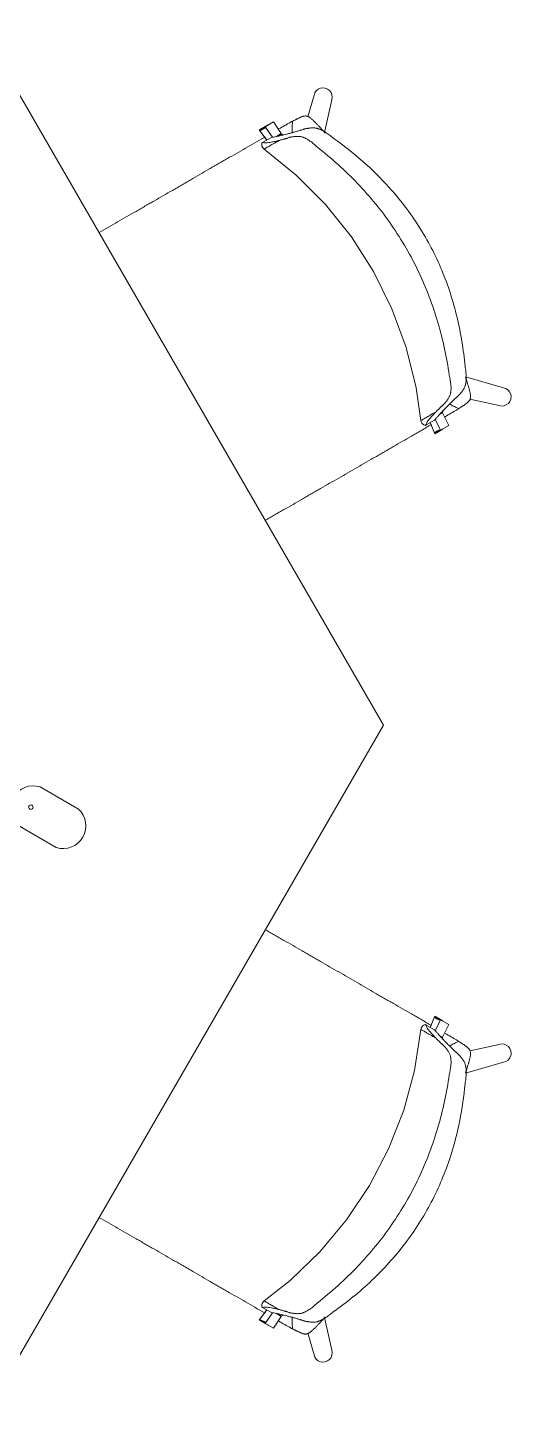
# Model space of a CAD drawing. Header units: millimetres. Extents: x 155927 to 326028, y -36033 to 97293.
# Drawn here: x 180943 to 181632, y 19886 to 21878 of the extents above; entities that cross this region are included whole.
import ezdxf

# ---------------------------------------------------------------- set-up
doc = ezdxf.new("R2010")
doc.units = ezdxf.units.MM
doc.header["$MEASUREMENT"] = 0
doc.layers.add('A-GENM', color=8, linetype='CONTINUOUS', lineweight=9)
doc.layers.add('I-FURN', color=8, linetype='CONTINUOUS', lineweight=9)

msp = doc.modelspace()

# ---------------------------------------------------------------- linework, layer by layer
at = {"layer": 'A-GENM'}
for p, q in [((181014.9, 20761.9), (180959.9, 20793.7)), ((180928.2, 20738.7), (180983.1, 20707))]:
    msp.add_line(p, q, dxfattribs=at)
for centre, radius, start, end in [((180950.2, 20762.6), 32.5, 72.6804, 227.3196), ((180946.8, 20764.6), 3.16, 60, 240), ((180946.8, 20764.6), 3.16, 240, 60), ((180992.8, 20738), 32.5, 252.6804, 47.3196)]:
    msp.add_arc(centre, radius, start, end, dxfattribs=at)
at = {"layer": 'I-FURN'}
for p, q in [((181450.3, 20882), (180875.3, 21877.9)), ((181351, 21781.6), (181342.3, 21751)), ((181365.9, 21728.6), (181376.3, 21775.2)), ((181272.9, 21732.3), (181283.8, 21717.6)), ((181284.4, 21738.9), (181273.2, 21732.4)), ((181273.3, 21731.4), (181283.7, 21717.6)), ((181281.4, 21736.8), (181293, 21743.5)), ((181291.7, 21721.6), (181281.4, 21736.8)), ((181291.6, 21721.6), (181281.9, 21736)), ((181293, 21743.5), (181304.1, 21726.9)), ((181276.3, 21711.3), (181276.5, 21713.4)), ((181276.7, 21709), (181276.3, 21711.3)), ((181290.1, 21721.3), (181278.3, 21714.5)), ((181304.1, 21726.9), (181296.5, 21722.5)), ((181304.6, 21726.1), (181299.5, 21723.2)), ((181277.3, 21707.6), (181276.7, 21709)), ((181278.3, 21706.1), (181277.3, 21707.6)), ((181279.7, 21704.7), (181278.3, 21706.1)), ((181279.7, 21704.7), (181325.7, 21667.6)), ((181325.7, 21667.6), (181367.4, 21625.8)), ((181367.4, 21625.8), (181404.4, 21579.6)), ((181404.4, 21579.6), (181436.1, 21529.7)), ((181436.1, 21529.7), (181462.3, 21476.7)), ((181462.3, 21476.7), (181482.6, 21421.2)), ((181482.6, 21421.2), (181496.8, 21363.8)), ((181621.6, 21363.7), (181567.1, 21379.2)), ((181496.8, 21363.8), (181503.6, 21317)), ((181573.4, 21347.7), (181615.2, 21338.4)), ((181503.6, 21317), (181504, 21315.1)), ((181504, 21315.1), (181504.9, 21313.4)), ((181504.9, 21313.4), (181505.8, 21312.3)), ((181523.1, 21317.7), (181511.3, 21310.9)), ((181516.6, 21314), (181523, 21298.9)), ((181516.7, 21314), (181523.5, 21298.1)), ((181531.7, 21303.2), (181524.1, 21318.9)), ((181529.4, 21324.9), (181534.5, 21327.8)), ((181531.5, 21327.2), (181534.1, 21328.7)), ((181534.5, 21327.8), (181543.3, 21309.9)), ((181505.8, 21312.3), (181507.6, 21310.8)), ((181507.6, 21310.8), (181509.5, 21309.9)), ((181523.5, 21298.1), (181535, 21304.8)), ((181543.3, 21309.9), (181531.7, 21303.2)), ((180875.4, 19886.1), (181450.3, 20882)), ((181523, 20465), (181516.6, 20450)), ((181523.5, 20465.9), (181516.7, 20450)), ((181535, 20459.2), (181523.5, 20465.9)), ((181524.1, 20445.1), (181531.7, 20460.7)), ((181531.7, 20460.7), (181543.3, 20454.1)), ((181503.6, 20447), (181494.4, 20388.6)), ((181504.1, 20449.1), (181503.6, 20447)), ((181505.3, 20451.1), (181504.1, 20449.1)), ((181506.3, 20452.2), (181505.3, 20451.1)), ((181507.8, 20453.3), (181506.3, 20452.2)), ((181509.5, 20454.1), (181507.8, 20453.3)), ((181511.3, 20453.1), (181523.1, 20446.3)), ((181534.5, 20436.1), (181529.4, 20439.1)), ((181534.1, 20435.3), (181531.5, 20436.8)), ((181543.3, 20454.1), (181534.5, 20436.1)), ((181615.2, 20425.6), (181573.4, 20416.3)), ((181567.1, 20384.8), (181621.6, 20400.3)), ((181494.4, 20388.6), (181479, 20331.6)), ((181479, 20331.6), (181457.5, 20276.5)), ((181457.5, 20276.5), (181430.2, 20224)), ((181430.2, 20224), (181397.4, 20174.9)), ((181397.4, 20174.9), (181359.4, 20129.5)), ((181359.4, 20129.5), (181316.8, 20088.5)), ((181316.8, 20088.5), (181279.7, 20059.2)), ((181278.2, 20057.7), (181279.7, 20059.2)), ((181283.8, 20046.3), (181272.9, 20031.7)), ((181283.7, 20046.4), (181273.3, 20032.6)), ((181276.3, 20052.4), (181276.6, 20054.3)), ((181276.5, 20050.6), (181276.3, 20052.4)), ((181276.6, 20054.3), (181277, 20055.7)), ((181277, 20055.7), (181278.2, 20057.7)), ((181278.3, 20049.5), (181290.1, 20042.7)), ((181281.4, 20027.1), (181291.7, 20042.4)), ((181281.9, 20028), (181291.6, 20042.4)), ((181296.5, 20041.5), (181304.1, 20037)), ((181299.5, 20040.8), (181304.6, 20037.9)), ((181272.9, 20031.7), (181284.4, 20025.1)), ((181293, 20020.5), (181281.4, 20027.1)), ((181304.1, 20037), (181293, 20020.5)), ((181376.3, 19988.8), (181365.9, 20035.4)), ((181342.3, 20013), (181351, 19982.4))]:
    msp.add_line(p, q, dxfattribs=at)
for centre, start, end in [((181363.9, 21779.2), 341.9896, 169.6059), ((181619.2, 21350.8), 251.9662, 79.5824), ((181619.2, 20413.2), 280.4176, 108.0338), ((181363.9, 19984.8), 190.3941, 18.0104)]:
    msp.add_arc(centre, 13.1, start, end, dxfattribs=at)
for centre, major_axis, start_param, end_param in [((181269.3, 21749.2), (-8.7, 15.1), 2.819103, 3.398599), ((181269.7, 21748.4), (-8.7, 15.1), 2.819103, 3.398599), ((181280.8, 21755.9), (-8.7, 15.1), 2.819103, 2.902745), ((181536, 21287.4), (-8.7, 15.1), 6.026179, 6.605675), ((181536.4, 21286.5), (-8.7, 15.1), 6.026179, 6.605675), ((181536, 20476.6), (-8.7, -15.1), 5.960696, 6.540192), ((181536.4, 20477.5), (-8.7, -15.1), 5.960696, 6.540192), ((181269.3, 20014.7), (-8.7, -15.1), 2.884586, 3.464082), ((181269.7, 20015.6), (-8.7, -15.1), 2.884586, 3.464082), ((181280.8, 20008.1), (-8.7, -15.1), 3.380441, 3.464082)]:
    msp.add_ellipse(centre, major_axis=major_axis, ratio=0.978487, start_param=start_param, end_param=end_param, dxfattribs=at)
for points, knots in [([(181320.8, 21744.8), (181321.7, 21745.3), (181323.2, 21746.1), (181324.9, 21746.9), (181325.9, 21747.4), (181326.7, 21747.8), (181327.4, 21748.1), (181328.3, 21748.6), (181329.4, 21749.1), (181330.5, 21749.6), (181331.3, 21750), (181331.8, 21750.2), (181332.2, 21750.4), (181332.5, 21750.5), (181333, 21750.7), (181333.9, 21751), (181335, 21751.5), (181336.3, 21751.8), (181337.6, 21752.1), (181339, 21752.1), (181340.5, 21752), (181341.7, 21751.6), (181342.7, 21751.1), (181343.4, 21750.8), (181344.1, 21750.4), (181345.1, 21749.8), (181346.2, 21748.9), (181347.6, 21747.8), (181349, 21746.5), (181350.4, 21745.3), (181351.5, 21744.2), (181352.7, 21743), (181353.9, 21741.8), (181355.2, 21740.4), (181357, 21738.6), (181360.1, 21735.3), (181362.7, 21732.4), (181364.3, 21730.7)], [0, 0, 0, 0, 0.0625, 0.09375, 0.109375, 0.125, 0.140625, 0.15625, 0.1875, 0.21875, 0.234375, 0.242188, 0.25, 0.257812, 0.265625, 0.28125, 0.3125, 0.34375, 0.375, 0.40625, 0.4375, 0.46875, 0.484375, 0.5, 0.515625, 0.53125, 0.5625, 0.59375, 0.625, 0.65625, 0.6875, 0.71875, 0.75, 0.78125, 0.8125, 0.875, 1, 1, 1, 1]), ([(181297.5, 21722.7), (181299.5, 21723.1), (181302.8, 21723.8), (181307.9, 21725.1), (181312, 21726.1), (181316.2, 21727.2), (181320.7, 21728.5), (181324.7, 21729.6), (181328.1, 21730.5), (181330.2, 21731), (181331.9, 21731.6), (181333.5, 21732.1), (181335.1, 21732.7), (181336.8, 21733.3), (181338.1, 21733.7), (181339.3, 21734), (181340.2, 21734.1), (181340.8, 21734.2), (181341.2, 21734.2), (181341.6, 21734.3), (181342.1, 21734.4), (181343.1, 21734.5), (181344.5, 21734.7), (181346.3, 21735), (181348.1, 21735.1), (181350.1, 21735.2), (181352.1, 21735.1), (181353.9, 21734.8), (181355.3, 21734.5), (181356, 21734.2), (181356.6, 21734), (181357.2, 21733.8), (181358, 21733.5), (181359.4, 21733), (181361.5, 21732), (181364.2, 21730.7), (181367.7, 21728.6), (181372.4, 21725.4), (181376.4, 21722.2), (181378.4, 21720.5)], [0, 0, 0, 0, 0.142857, 0.214286, 0.285714, 0.357143, 0.428571, 0.5, 0.535714, 0.571429, 0.589286, 0.607143, 0.642857, 0.660714, 0.678571, 0.696429, 0.705357, 0.709821, 0.714286, 0.71875, 0.723214, 0.732143, 0.75, 0.767857, 0.785714, 0.803571, 0.821429, 0.839286, 0.848214, 0.852679, 0.857143, 0.861607, 0.866071, 0.875, 0.892857, 0.910714, 0.928571, 0.964286, 1, 1, 1, 1]), ([(181320.8, 21744.8), (181320.3, 21742.4), (181319.8, 21737.7), (181319.7, 21732.2), (181319.9, 21729.1), (181320, 21728.2)], [0, 0, 0, 0, 0.02777778, 0.05555556, 0.06696683, 0.06696683, 0.06696683, 0.06696683]), ([(181043.9, 21585.2), (181044.1, 21585.3), (181048.5, 21587.9), (181057.5, 21593.1), (181070.7, 21600.7), (181083.8, 21608.3), (181094.7, 21614.6), (181103.5, 21619.6), (181110.1, 21623.5), (181116.7, 21627.3), (181125.4, 21632.3), (181136.1, 21638.5), (181146.8, 21644.6), (181155.4, 21649.6), (181162, 21653.4), (181168.5, 21657.2), (181177.2, 21662.2), (181187.9, 21668.4), (181198.7, 21674.6), (181207.5, 21679.7), (181214.1, 21683.5), (181220.8, 21687.4), (181229.5, 21692.4), (181240.3, 21698.6), (181253.4, 21706.2), (181266.7, 21713.9), (181276, 21719.3), (181280.9, 21722), (181281.3, 21722.3)], [-0.751114, -0.751114, -0.751114, -0.751114, -0.75, -0.7142857, -0.6785714, -0.6428571, -0.6071429, -0.5892857, -0.5714286, -0.5535714, -0.5357143, -0.5, -0.4642857, -0.4464286, -0.4285714, -0.4107143, -0.3928571, -0.3571429, -0.3214286, -0.3035714, -0.2857143, -0.2678571, -0.25, -0.2142857, -0.1785714, -0.1428571, -0.1071429, -0.103964, -0.103964, -0.103964, -0.103964]), ([(181279.7, 21704.7), (181279.7, 21704.7), (181279.8, 21704.8), (181280.3, 21705.1), (181281, 21705.5), (181282.8, 21706.5), (181286.2, 21708.5), (181292.4, 21712.1), (181298.1, 21715.3), (181301.3, 21717.2)], [0.3374293, 0.3374293, 0.3374293, 0.3374293, 0.3888889, 0.4444444, 0.5138889, 0.5833333, 0.7222222, 0.8611111, 1, 1, 1, 1]), ([(181355.9, 21707.4), (181354, 21709.2), (181350.4, 21712.5), (181346, 21715.8), (181342.7, 21718), (181340.2, 21719.5), (181338.2, 21720.5), (181336.8, 21721.1), (181336.1, 21721.4), (181335.5, 21721.6), (181334.9, 21721.9), (181334.2, 21722.1), (181332.9, 21722.5), (181331.1, 21722.8), (181329, 21723), (181327.1, 21723), (181325.2, 21722.8), (181323.4, 21722.6), (181322, 21722.5), (181321.1, 21722.4), (181320.5, 21722.3), (181320.2, 21722.3), (181319.8, 21722.2), (181319.3, 21722.2), (181318.5, 21722.1), (181317.4, 21721.9), (181316.2, 21721.6), (181314.8, 21721.1), (181313.4, 21720.6), (181312, 21720.1), (181310.8, 21719.7), (181309.6, 21719.4), (181308, 21719), (181305.3, 21718.2), (181302.9, 21717.6), (181301.3, 21717.2)], [0, 0, 0, 0, 0.0625, 0.125, 0.15625, 0.1875, 0.21875, 0.234375, 0.242188, 0.25, 0.257812, 0.265625, 0.28125, 0.3125, 0.34375, 0.375, 0.40625, 0.4375, 0.46875, 0.484375, 0.492188, 0.5, 0.507812, 0.515625, 0.53125, 0.5625, 0.59375, 0.625, 0.6875, 0.71875, 0.75, 0.78125, 0.8125, 0.875, 1, 1, 1, 1]), ([(181307.1, 21724.9), (181306.7, 21725.1), (181305.8, 21725.6), (181304.9, 21725.9), (181304.5, 21726.1)], [-0.5281276, -0.5281276, -0.5281276, -0.5281276, -0.3333333, -0.1189454, -0.1189454, -0.1189454, -0.1189454]), ([(181378.4, 21720.5), (181392.9, 21710.3), (181420.8, 21688.4), (181462.9, 21647), (181502.5, 21595.4), (181535.3, 21532.4), (181553.3, 21476.1), (181562.6, 21429.8), (181565.5, 21406.4), (181566.6, 21394.6)], [-1, -1, -1, -1, -0.863636, -0.727273, -0.545455, -0.363636, -0.181818, -0.090909, 0, 0, 0, 0]), ([(181544, 21381.6), (181542.2, 21394.3), (181537.8, 21419.7), (181525.2, 21469.6), (181502.3, 21530), (181463.5, 21597.1), (181422.7, 21647.1), (181385.7, 21683), (181366, 21699.5), (181355.9, 21707.4)], [-1, -1, -1, -1, -0.9, -0.8, -0.6, -0.4, -0.2, -0.1, 0, 0, 0, 0]), ([(181566.6, 21394.6), (181567.1, 21392), (181567.8, 21387), (181568.2, 21381.3), (181568.3, 21377.1), (181568.1, 21374.2), (181567.9, 21371.9), (181567.7, 21370.4), (181567.5, 21369.6), (181567.4, 21368.9), (181567.3, 21368.3), (181567.1, 21367.5), (181566.7, 21366.2), (181566.1, 21364.5), (181565.1, 21362.7), (181564.1, 21361), (181563, 21359.5), (181561.9, 21358.1), (181561, 21357), (181560.4, 21356.2), (181560.1, 21355.8), (181559.9, 21355.5), (181559.6, 21355.1), (181559.3, 21354.7), (181558.7, 21354), (181557.9, 21353.1), (181556.9, 21352.1), (181555.5, 21351), (181554.2, 21349.9), (181552.9, 21348.8), (181551.9, 21347.9), (181551, 21346.9), (181549.7, 21345.7), (181547.6, 21343.6), (181544.6, 21340.6), (181541.3, 21337.3), (181538.2, 21334.2), (181535.3, 21331.2), (181532.5, 21328.4), (181530.1, 21325.8), (181528.7, 21324.2), (181528.1, 21323.4)], [0, 0, 0, 0, 0.035714, 0.071429, 0.089286, 0.107143, 0.125, 0.133929, 0.138393, 0.142857, 0.147321, 0.151786, 0.160714, 0.178571, 0.196429, 0.214286, 0.232143, 0.25, 0.267857, 0.276786, 0.28125, 0.285714, 0.290179, 0.294643, 0.303571, 0.321429, 0.339286, 0.357143, 0.392857, 0.410714, 0.428571, 0.446429, 0.464286, 0.5, 0.571429, 0.642857, 0.714286, 0.785714, 0.857143, 0.928571, 1, 1, 1, 1]), ([(181525.2, 21329.4), (181526.3, 21330.6), (181528, 21332.4), (181530.1, 21334.4), (181531.2, 21335.6), (181532.1, 21336.5), (181533, 21337.3), (181534.1, 21338.3), (181535.3, 21339.2), (181536.4, 21340.2), (181537.3, 21341.1), (181538, 21341.9), (181538.5, 21342.5), (181538.8, 21342.9), (181539, 21343.2), (181539.2, 21343.6), (181539.5, 21344), (181540.1, 21344.7), (181540.9, 21345.9), (181542, 21347.3), (181543, 21348.9), (181544, 21350.6), (181544.9, 21352.4), (181545.5, 21354.2), (181545.9, 21355.5), (181546, 21356.3), (181546.1, 21356.9), (181546.2, 21357.5), (181546.3, 21358.3), (181546.5, 21359.8), (181546.6, 21362), (181546.6, 21364.8), (181546.3, 21368.9), (181545.6, 21374.3), (181544.6, 21379.1), (181544, 21381.6)], [0, 0, 0, 0, 0.125, 0.1875, 0.21875, 0.25, 0.28125, 0.3125, 0.375, 0.40625, 0.4375, 0.46875, 0.484375, 0.492188, 0.5, 0.507812, 0.515625, 0.53125, 0.5625, 0.59375, 0.625, 0.65625, 0.6875, 0.71875, 0.734375, 0.742188, 0.75, 0.757812, 0.765625, 0.78125, 0.8125, 0.84375, 0.875, 0.9375, 1, 1, 1, 1]), ([(181567.4, 21378.9), (181568.1, 21376.6), (181569.3, 21373), (181570.6, 21368.6), (181571.3, 21366.2), (181571.8, 21364.4), (181572.3, 21362.7), (181572.7, 21361.1), (181573.1, 21359.5), (181573.5, 21357.8), (181573.9, 21355.9), (181574.2, 21354.1), (181574.3, 21352.7), (181574.4, 21351.6), (181574.4, 21350.8), (181574.3, 21350), (181574.2, 21348.9), (181573.9, 21347.6), (181573.3, 21346.3), (181572.6, 21345.1), (181571.7, 21344.1), (181570.7, 21343.2), (181569.8, 21342.4), (181569.1, 21341.8), (181568.7, 21341.5), (181568.4, 21341.3), (181568.1, 21341), (181567.6, 21340.7), (181566.9, 21340.2), (181565.9, 21339.5), (181564.9, 21338.8), (181564.1, 21338.2), (181563.4, 21337.8), (181562.7, 21337.3), (181561.8, 21336.7), (181560.2, 21335.6), (181558.8, 21334.7), (181557.9, 21334.1)], [0, 0, 0, 0, 0.125, 0.1875, 0.21875, 0.25, 0.28125, 0.3125, 0.34375, 0.375, 0.40625, 0.4375, 0.46875, 0.484375, 0.5, 0.515625, 0.53125, 0.5625, 0.59375, 0.625, 0.65625, 0.6875, 0.71875, 0.734375, 0.742188, 0.75, 0.757812, 0.765625, 0.78125, 0.8125, 0.84375, 0.859375, 0.875, 0.890625, 0.90625, 0.9375, 1, 1, 1, 1]), ([(181544.3, 21340.9), (181544.7, 21340.7), (181546.9, 21339.2), (181551.2, 21336.8), (181555.6, 21335), (181557.9, 21334.1)], [0.93933321, 0.93933321, 0.93933321, 0.93933321, 0.94444444, 0.97222222, 1, 1, 1, 1]), ([(181525.2, 21329.4), (181522.6, 21327.9), (181517.9, 21325.3), (181512.4, 21322.1), (181508.3, 21319.7), (181506, 21318.4), (181504.8, 21317.6), (181504.1, 21317.3), (181503.7, 21317), (181503.6, 21317), (181503.6, 21317)], [0, 0, 0, 0, 0.1111111, 0.2222222, 0.3333333, 0.4444444, 0.5, 0.5555556, 0.6111111, 0.6625707, 0.6625707, 0.6625707, 0.6625707]), ([(181534.5, 21327.8), (181534.5, 21328.3), (181534.6, 21329.2), (181534.7, 21330.1), (181534.8, 21330.6)], [-0.8741323, -0.8741323, -0.8741323, -0.8741323, -0.6666667, -0.4718724, -0.4718724, -0.4718724, -0.4718724]), ([(181518.6, 21311.2), (181518, 21310.9), (181515.2, 21309.3), (181510.1, 21306.3), (181503.4, 21302.4), (181496.7, 21298.6), (181487.9, 21293.5), (181477.2, 21287.3), (181466.6, 21281.2), (181458, 21276.3), (181451.5, 21272.5), (181444.9, 21268.7), (181436.2, 21263.6), (181425.4, 21257.4), (181412.5, 21250), (181399.4, 21242.4), (181386.3, 21234.8), (181373.3, 21227.3), (181362.5, 21221.1), (181353.8, 21216), (181347.1, 21212.2), (181340.5, 21208.4), (181331.8, 21203.4), (181321.1, 21197.2), (181310.2, 21190.9), (181301.5, 21185.9), (181294.9, 21182.1), (181288.3, 21178.3), (181283.8, 21175.7), (181281.5, 21174.3), (181281.3, 21174.2)], [-0.8977274, -0.8977274, -0.8977274, -0.8977274, -0.8928571, -0.875, -0.8571429, -0.8392857, -0.8214286, -0.7857143, -0.75, -0.7321429, -0.7142857, -0.6964286, -0.6785714, -0.6428571, -0.6071429, -0.5714286, -0.5357143, -0.5, -0.4642857, -0.4464286, -0.4285714, -0.4107143, -0.3928571, -0.3571429, -0.3214286, -0.3035714, -0.2857143, -0.2678571, -0.25, -0.2485148, -0.2485148, -0.2485148, -0.2485148]), ([(181281.3, 20589.8), (181281.5, 20589.7), (181283.8, 20588.3), (181288.3, 20585.7), (181294.9, 20581.9), (181301.5, 20578.1), (181310.2, 20573.1), (181321.1, 20566.8), (181331.8, 20560.6), (181340.5, 20555.6), (181347.1, 20551.8), (181353.8, 20547.9), (181362.5, 20542.9), (181373.3, 20536.6), (181386.3, 20529.2), (181399.4, 20521.6), (181412.5, 20514), (181425.4, 20506.6), (181436.2, 20500.3), (181444.9, 20495.3), (181451.5, 20491.5), (181458, 20487.7), (181466.6, 20482.8), (181477.2, 20476.7), (181487.9, 20470.5), (181496.7, 20465.4), (181503.4, 20461.6), (181510.1, 20457.7), (181515.2, 20454.7), (181518, 20453.1), (181518.6, 20452.7)], [-0.7515277, -0.7515277, -0.7515277, -0.7515277, -0.75, -0.7321429, -0.7142857, -0.6964286, -0.6785714, -0.6428571, -0.6071429, -0.5892857, -0.5714286, -0.5535714, -0.5357143, -0.5, -0.4642857, -0.4285714, -0.3928571, -0.3571429, -0.3214286, -0.3035714, -0.2857143, -0.2678571, -0.25, -0.2142857, -0.1785714, -0.1607143, -0.1428571, -0.125, -0.1071429, -0.1022726, -0.1022726, -0.1022726, -0.1022726]), ([(181503.6, 20447), (181503.6, 20447), (181503.7, 20446.9), (181504.2, 20446.7), (181504.9, 20446.2), (181506.7, 20445.2), (181510, 20443.3), (181516.3, 20439.7), (181521.9, 20436.4), (181525.2, 20434.5)], [0.3374293, 0.3374293, 0.3374293, 0.3374293, 0.3888889, 0.4444444, 0.5138889, 0.5833333, 0.7222222, 0.8611111, 1, 1, 1, 1]), ([(181528.1, 20440.6), (181529.4, 20439.1), (181531.6, 20436.5), (181535.3, 20432.8), (181538.2, 20429.8), (181541.3, 20426.6), (181544.6, 20423.4), (181547.6, 20420.4), (181550, 20418), (181551.6, 20416.4), (181552.9, 20415.2), (181554.2, 20414.1), (181555.5, 20413), (181556.9, 20411.8), (181557.9, 20410.9), (181558.7, 20410), (181559.3, 20409.3), (181559.6, 20408.9), (181559.9, 20408.5), (181560.1, 20408.2), (181560.4, 20407.8), (181561, 20407), (181561.9, 20405.9), (181563, 20404.5), (181564.1, 20403), (181565.1, 20401.3), (181566.1, 20399.5), (181566.7, 20397.8), (181567.1, 20396.4), (181567.3, 20395.7), (181567.4, 20395), (181567.5, 20394.4), (181567.7, 20393.6), (181567.9, 20392.1), (181568.1, 20389.8), (181568.3, 20386.8), (181568.2, 20382.7), (181567.8, 20377), (181567.1, 20372), (181566.6, 20369.4)], [0, 0, 0, 0, 0.142857, 0.214286, 0.285714, 0.357143, 0.428571, 0.5, 0.535714, 0.571429, 0.589286, 0.607143, 0.642857, 0.660714, 0.678571, 0.696429, 0.705357, 0.709821, 0.714286, 0.71875, 0.723214, 0.732143, 0.75, 0.767857, 0.785714, 0.803571, 0.821429, 0.839286, 0.848214, 0.852679, 0.857143, 0.861607, 0.866071, 0.875, 0.892857, 0.910714, 0.928571, 0.964286, 1, 1, 1, 1]), ([(181544, 20382.4), (181544.6, 20384.9), (181545.6, 20389.7), (181546.3, 20395.1), (181546.6, 20399.1), (181546.6, 20402), (181546.5, 20404.2), (181546.3, 20405.7), (181546.2, 20406.5), (181546.1, 20407.1), (181546, 20407.7), (181545.9, 20408.5), (181545.5, 20409.8), (181544.9, 20411.5), (181544, 20413.4), (181543, 20415.1), (181542, 20416.7), (181540.9, 20418.1), (181540.1, 20419.2), (181539.5, 20420), (181539.2, 20420.4), (181539, 20420.7), (181538.8, 20421.1), (181538.5, 20421.5), (181538, 20422.1), (181537.3, 20422.9), (181536.4, 20423.8), (181535.3, 20424.8), (181534.1, 20425.7), (181533, 20426.7), (181532.1, 20427.5), (181531.2, 20428.4), (181530.1, 20429.6), (181528, 20431.6), (181526.3, 20433.4), (181525.2, 20434.5)], [0, 0, 0, 0, 0.0625, 0.125, 0.15625, 0.1875, 0.21875, 0.234375, 0.242188, 0.25, 0.257812, 0.265625, 0.28125, 0.3125, 0.34375, 0.375, 0.40625, 0.4375, 0.46875, 0.484375, 0.492188, 0.5, 0.507812, 0.515625, 0.53125, 0.5625, 0.59375, 0.625, 0.6875, 0.71875, 0.75, 0.78125, 0.8125, 0.875, 1, 1, 1, 1]), ([(181534.8, 20433.4), (181534.7, 20433.9), (181534.6, 20434.8), (181534.5, 20435.7), (181534.5, 20436.1)], [-0.5281276, -0.5281276, -0.5281276, -0.5281276, -0.3333333, -0.1258677, -0.1258677, -0.1258677, -0.1258677]), ([(181557.9, 20429.9), (181555.6, 20429), (181551.2, 20427.2), (181546.9, 20424.7), (181544.7, 20423.3), (181544.3, 20423.1)], [0, 0, 0, 0, 0.02777778, 0.05555556, 0.06066679, 0.06066679, 0.06066679, 0.06066679]), ([(181557.9, 20429.9), (181558.8, 20429.3), (181560.2, 20428.4), (181561.8, 20427.3), (181562.7, 20426.7), (181563.4, 20426.2), (181564.1, 20425.8), (181564.9, 20425.2), (181565.9, 20424.5), (181566.9, 20423.8), (181567.6, 20423.3), (181568.1, 20423), (181568.4, 20422.7), (181568.7, 20422.5), (181569.1, 20422.2), (181569.8, 20421.6), (181570.7, 20420.8), (181571.7, 20419.9), (181572.6, 20418.9), (181573.3, 20417.7), (181573.9, 20416.3), (181574.2, 20415.1), (181574.3, 20414), (181574.4, 20413.2), (181574.4, 20412.4), (181574.3, 20411.3), (181574.2, 20409.8), (181573.9, 20408.1), (181573.5, 20406.2), (181573.1, 20404.5), (181572.7, 20402.8), (181572.3, 20401.3), (181571.8, 20399.6), (181571.3, 20397.8), (181570.6, 20395.4), (181569.3, 20391), (181568.1, 20387.4), (181567.4, 20385.1)], [0, 0, 0, 0, 0.0625, 0.09375, 0.109375, 0.125, 0.140625, 0.15625, 0.1875, 0.21875, 0.234375, 0.242188, 0.25, 0.257812, 0.265625, 0.28125, 0.3125, 0.34375, 0.375, 0.40625, 0.4375, 0.46875, 0.484375, 0.5, 0.515625, 0.53125, 0.5625, 0.59375, 0.625, 0.65625, 0.6875, 0.71875, 0.75, 0.78125, 0.8125, 0.875, 1, 1, 1, 1]), ([(181355.9, 20056.5), (181366, 20064.4), (181385.7, 20081), (181422.7, 20116.9), (181463.5, 20166.9), (181502.3, 20234), (181525.2, 20294.3), (181537.8, 20344.3), (181542.2, 20369.6), (181544, 20382.4)], [-1, -1, -1, -1, -0.9, -0.8, -0.6, -0.4, -0.2, -0.1, 0, 0, 0, 0]), ([(181566.6, 20369.4), (181565, 20351.7), (181560, 20316.7), (181545.2, 20259.5), (181520.3, 20199.4), (181482.1, 20139.5), (181442.4, 20095.7), (181406.9, 20064.5), (181388.1, 20050.3), (181378.4, 20043.5)], [-1, -1, -1, -1, -0.863636, -0.727273, -0.545455, -0.363636, -0.181818, -0.090909, 0, 0, 0, 0]), ([(181281.2, 20041.7), (181280.9, 20041.9), (181276.1, 20044.7), (181266.7, 20050.1), (181253.4, 20057.8), (181240.3, 20065.3), (181229.5, 20071.6), (181220.8, 20076.6), (181214.1, 20080.5), (181207.5, 20084.3), (181198.7, 20089.3), (181187.9, 20095.6), (181177.2, 20101.8), (181168.5, 20106.8), (181162, 20110.6), (181155.4, 20114.4), (181146.8, 20119.3), (181136.1, 20125.5), (181125.4, 20131.7), (181116.7, 20136.7), (181110.1, 20140.5), (181103.5, 20144.4), (181094.7, 20149.4), (181083.8, 20155.7), (181070.7, 20163.2), (181057.5, 20170.9), (181048.5, 20176.1), (181044.1, 20178.7), (181043.9, 20178.7)], [-0.896036, -0.896036, -0.896036, -0.896036, -0.8928571, -0.8571429, -0.8214286, -0.7857143, -0.75, -0.7321429, -0.7142857, -0.6964286, -0.6785714, -0.6428571, -0.6071429, -0.5892857, -0.5714286, -0.5535714, -0.5357143, -0.5, -0.4642857, -0.4464286, -0.4285714, -0.4107143, -0.3928571, -0.3571429, -0.3214286, -0.2857143, -0.25, -0.2489174, -0.2489174, -0.2489174, -0.2489174]), ([(181301.3, 20046.8), (181298.7, 20048.3), (181294, 20050.9), (181288.5, 20054.1), (181284.4, 20056.5), (181282.1, 20057.8), (181280.9, 20058.6), (181280.2, 20058.9), (181279.8, 20059.2), (181279.7, 20059.2), (181279.7, 20059.2)], [0, 0, 0, 0, 0.1111111, 0.2222222, 0.3333333, 0.4444444, 0.5, 0.5555556, 0.6111111, 0.6625707, 0.6625707, 0.6625707, 0.6625707]), ([(181378.4, 20043.5), (181376.4, 20041.8), (181372.4, 20038.6), (181367.7, 20035.4), (181364.2, 20033.3), (181361.5, 20032), (181359.4, 20031), (181358, 20030.4), (181357.2, 20030.1), (181356.6, 20029.9), (181356, 20029.7), (181355.3, 20029.5), (181353.9, 20029.2), (181352.1, 20028.9), (181350.1, 20028.8), (181348.1, 20028.8), (181346.3, 20029), (181344.5, 20029.3), (181343.1, 20029.5), (181342.1, 20029.6), (181341.6, 20029.7), (181341.2, 20029.7), (181340.8, 20029.8), (181340.2, 20029.9), (181339.3, 20030), (181338.1, 20030.3), (181336.8, 20030.7), (181335.1, 20031.2), (181333.5, 20031.8), (181331.9, 20032.4), (181330.6, 20032.8), (181329.4, 20033.2), (181327.7, 20033.6), (181324.7, 20034.4), (181320.7, 20035.5), (181316.2, 20036.7), (181312, 20037.9), (181307.9, 20038.9), (181304.1, 20039.9), (181300.6, 20040.7), (181298.5, 20041.1), (181297.5, 20041.2)], [0, 0, 0, 0, 0.035714, 0.071429, 0.089286, 0.107143, 0.125, 0.133929, 0.138393, 0.142857, 0.147321, 0.151786, 0.160714, 0.178571, 0.196429, 0.214286, 0.232143, 0.25, 0.267857, 0.276786, 0.28125, 0.285714, 0.290179, 0.294643, 0.303571, 0.321429, 0.339286, 0.357143, 0.392857, 0.410714, 0.428571, 0.446429, 0.464286, 0.5, 0.571429, 0.642857, 0.714286, 0.785714, 0.857143, 0.928571, 1, 1, 1, 1]), ([(181301.3, 20046.8), (181302.9, 20046.4), (181305.3, 20045.8), (181308, 20045), (181309.6, 20044.6), (181310.8, 20044.3), (181312, 20043.9), (181313.4, 20043.4), (181314.8, 20042.9), (181316.2, 20042.4), (181317.4, 20042.1), (181318.5, 20041.9), (181319.3, 20041.8), (181319.8, 20041.7), (181320.2, 20041.7), (181320.5, 20041.7), (181321.1, 20041.6), (181322, 20041.5), (181323.4, 20041.3), (181325.2, 20041.1), (181327.1, 20041), (181329, 20041), (181331.1, 20041.2), (181332.9, 20041.5), (181334.2, 20041.9), (181334.9, 20042.1), (181335.5, 20042.3), (181336.1, 20042.6), (181336.8, 20042.9), (181338.2, 20043.5), (181340.2, 20044.5), (181342.7, 20045.9), (181346, 20048.1), (181350.4, 20051.5), (181354, 20054.7), (181355.9, 20056.5)], [0, 0, 0, 0, 0.125, 0.1875, 0.21875, 0.25, 0.28125, 0.3125, 0.375, 0.40625, 0.4375, 0.46875, 0.484375, 0.492188, 0.5, 0.507812, 0.515625, 0.53125, 0.5625, 0.59375, 0.625, 0.65625, 0.6875, 0.71875, 0.734375, 0.742188, 0.75, 0.757812, 0.765625, 0.78125, 0.8125, 0.84375, 0.875, 0.9375, 1, 1, 1, 1]), ([(181304.5, 20037.9), (181304.9, 20038), (181305.8, 20038.4), (181306.7, 20038.8), (181307.1, 20039.1)], [-0.8810546, -0.8810546, -0.8810546, -0.8810546, -0.6666667, -0.4718724, -0.4718724, -0.4718724, -0.4718724]), ([(181320, 20035.8), (181319.9, 20034.9), (181319.7, 20031.8), (181319.8, 20026.3), (181320.3, 20021.6), (181320.8, 20019.1)], [0.93303317, 0.93303317, 0.93303317, 0.93303317, 0.94444444, 0.97222222, 1, 1, 1, 1]), ([(181364.3, 20033.3), (181362.7, 20031.5), (181360.1, 20028.7), (181357, 20025.4), (181355.2, 20023.5), (181353.9, 20022.2), (181352.7, 20021), (181351.5, 20019.8), (181350.4, 20018.7), (181349, 20017.4), (181347.6, 20016.2), (181346.2, 20015.1), (181345.1, 20014.2), (181344.1, 20013.6), (181343.4, 20013.2), (181342.7, 20012.8), (181341.7, 20012.4), (181340.5, 20012), (181339, 20011.8), (181337.6, 20011.9), (181336.3, 20012.1), (181335, 20012.5), (181333.9, 20012.9), (181333, 20013.3), (181332.5, 20013.5), (181332.2, 20013.6), (181331.8, 20013.8), (181331.3, 20014), (181330.5, 20014.3), (181329.4, 20014.9), (181328.3, 20015.4), (181327.4, 20015.8), (181326.7, 20016.2), (181325.9, 20016.5), (181324.9, 20017), (181323.2, 20017.9), (181321.7, 20018.7), (181320.8, 20019.1)], [0, 0, 0, 0, 0.125, 0.1875, 0.21875, 0.25, 0.28125, 0.3125, 0.34375, 0.375, 0.40625, 0.4375, 0.46875, 0.484375, 0.5, 0.515625, 0.53125, 0.5625, 0.59375, 0.625, 0.65625, 0.6875, 0.71875, 0.734375, 0.742188, 0.75, 0.757812, 0.765625, 0.78125, 0.8125, 0.84375, 0.859375, 0.875, 0.890625, 0.90625, 0.9375, 1, 1, 1, 1])]:
    msp.add_open_spline(points, degree=3, knots=knots, dxfattribs=at)
for points in [[(181300.9, 21733.6), (181306.6, 21736.9), (181312, 21740), (181317.3, 21743.1)], [(181317.3, 21743.1), (181317.9, 21743.4), (181319, 21744), (181320.2, 21744.5), (181320.8, 21744.8)], [(181278.3, 21714.5), (181277.8, 21714.2), (181277.1, 21713.8), (181276.5, 21713.4), (181276.4, 21713.4), (181276.8, 21713.6), (181277.2, 21713.8)], [(181301.3, 21717.2), (181299.3, 21716.7), (181295.4, 21715.7), (181290.3, 21714.7), (181285.9, 21713.9), (181282.3, 21713.5), (181279.7, 21713.7), (181278.7, 21714.2), (181278.3, 21714.5)], [(181290.1, 21721.3), (181291.2, 21721.5), (181293.6, 21721.9), (181296.2, 21722.4), (181297.5, 21722.7)], [(181366.7, 21727.8), (181365.9, 21728.8), (181365.1, 21729.7), (181364.3, 21730.7)], [(181364.3, 21730.7), (181365.1, 21729.7), (181365.9, 21728.8), (181366.6, 21727.9)], [(181557.9, 21334.1), (181557.3, 21333.8), (181556.3, 21333.1), (181555.2, 21332.4), (181554.6, 21332)], [(181511.3, 21310.9), (181511.2, 21311.4), (181511.4, 21312.5), (181512.5, 21314.9), (181514.6, 21317.8), (181517.5, 21321.2), (181520.9, 21325.1), (181523.7, 21328), (181525.2, 21329.4)], [(181528.1, 21323.4), (181527.1, 21322.4), (181525.4, 21320.4), (181523.8, 21318.6), (181523.1, 21317.7)], [(181554.6, 21332), (181549.3, 21329), (181543.9, 21325.8), (181538.2, 21322.5)], [(181510.2, 21310.2), (181509.8, 21310.1), (181509.4, 21309.8), (181509.5, 21309.9), (181510.1, 21310.2), (181510.8, 21310.6), (181511.3, 21310.9)], [(181511.3, 20453.1), (181510.8, 20453.4), (181510.1, 20453.8), (181509.5, 20454.1), (181509.4, 20454.2), (181509.8, 20453.9), (181510.2, 20453.7)], [(181525.2, 20434.5), (181523.7, 20436), (181520.9, 20438.9), (181517.5, 20442.8), (181514.6, 20446.2), (181512.5, 20449.1), (181511.4, 20451.5), (181511.2, 20452.6), (181511.3, 20453.1)], [(181523.1, 20446.3), (181523.8, 20445.4), (181525.4, 20443.6), (181527.1, 20441.6), (181528.1, 20440.6)], [(181538.2, 20441.4), (181543.9, 20438.2), (181549.3, 20435), (181554.6, 20432)], [(181554.6, 20432), (181555.2, 20431.6), (181556.3, 20430.9), (181557.3, 20430.2), (181557.9, 20429.9)], [(181277.2, 20050.2), (181276.8, 20050.4), (181276.4, 20050.6), (181276.5, 20050.5), (181277.1, 20050.2), (181277.8, 20049.8), (181278.3, 20049.5)], [(181278.3, 20049.5), (181278.7, 20049.8), (181279.7, 20050.2), (181282.3, 20050.5), (181285.9, 20050.1), (181290.3, 20049.3), (181295.4, 20048.3), (181299.3, 20047.3), (181301.3, 20046.8)], [(181297.5, 20041.2), (181296.2, 20041.5), (181293.6, 20042.1), (181291.2, 20042.5), (181290.1, 20042.7)], [(181317.3, 20020.9), (181312, 20023.9), (181306.6, 20027.1), (181300.9, 20030.3)], [(181320.8, 20019.1), (181320.2, 20019.4), (181319, 20020), (181317.9, 20020.6), (181317.3, 20020.9)], [(181366.6, 20036.1), (181365.9, 20035.2), (181365.1, 20034.2), (181364.3, 20033.3)], [(181364.3, 20033.3), (181365.1, 20034.3), (181365.9, 20035.2), (181366.7, 20036.1)]]:
    msp.add_open_spline(points, degree=3, dxfattribs=at)

doc.saveas('drawing.dxf')
